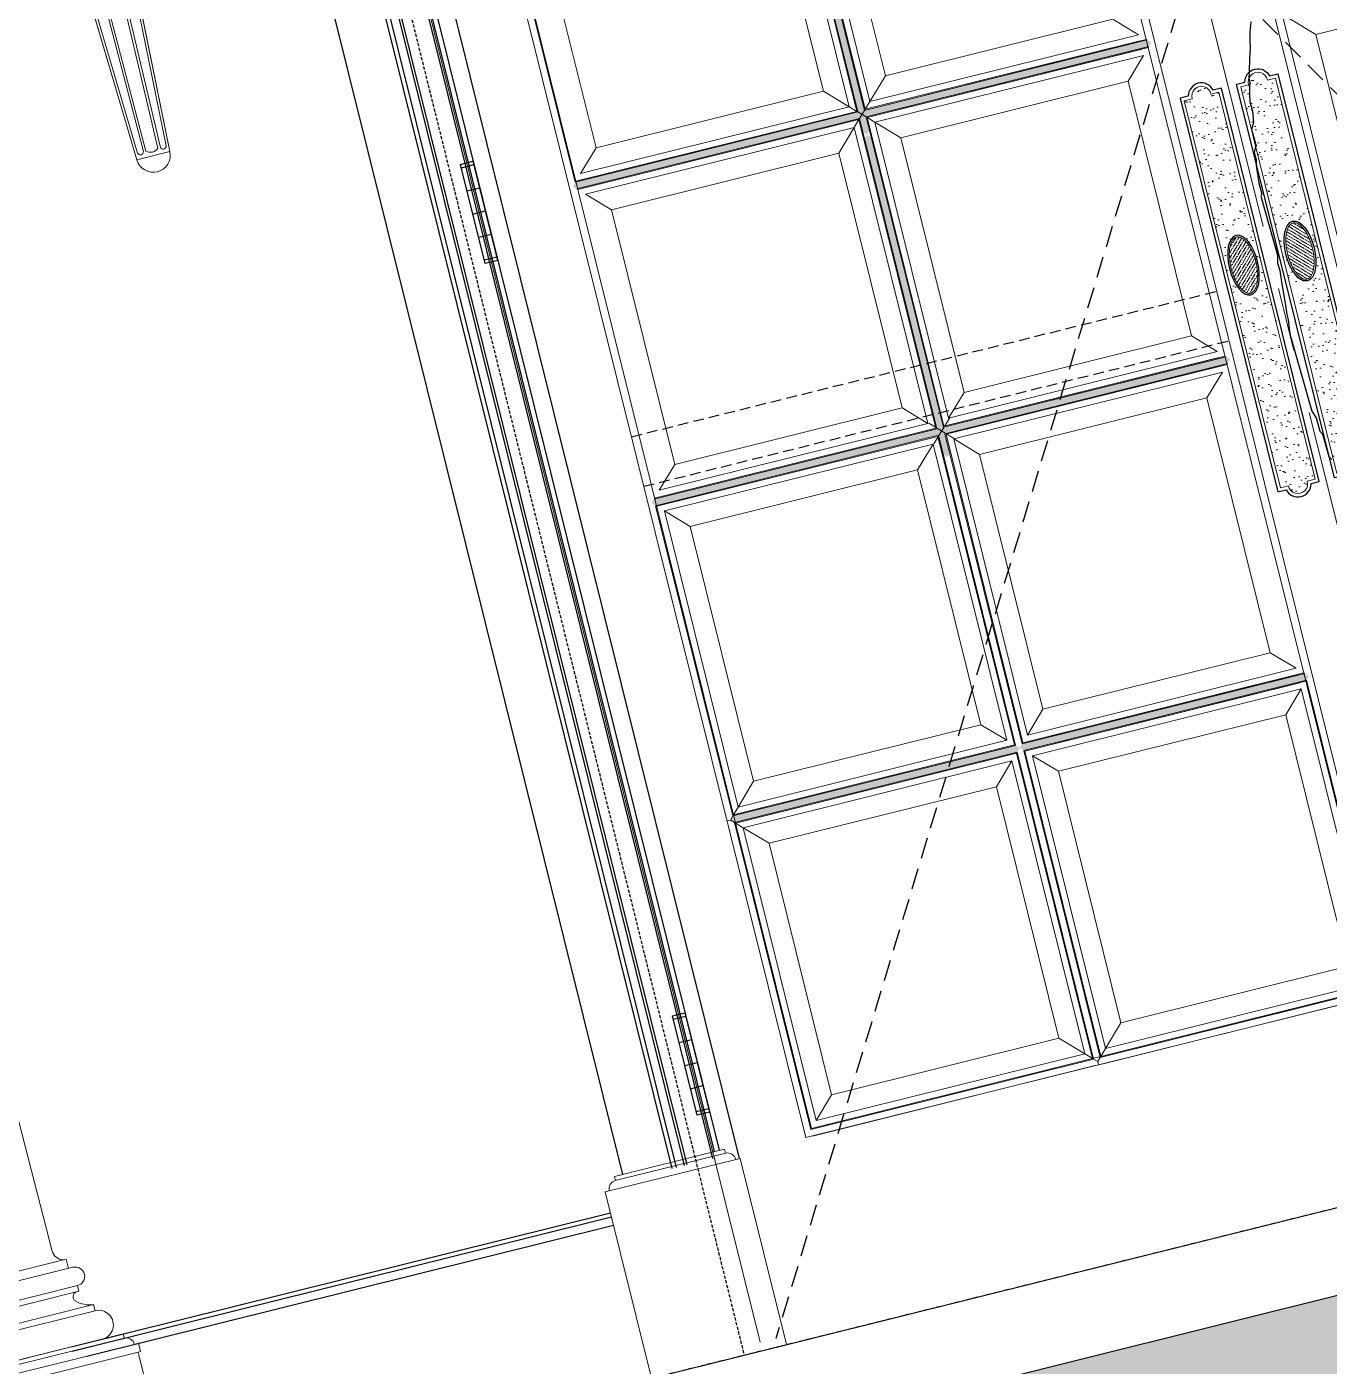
# Model space of a CAD drawing. Header units: inches. Extents: x -207898 to 3408902, y 497526 to 4632928.
# Drawn here: x 284987 to 286516, y 508923 to 510495 of the extents above; entities that cross this region are included whole.
import ezdxf

# ---------------------------------------------------------------- set-up
doc = ezdxf.new("R2010")
doc.units = ezdxf.units.IN
doc.header["$MEASUREMENT"] = 0
for name, pattern in [('CENTERX2', [4, 2.5, -0.5, 0.5, -0.5]), ('DASHED', [0.75, 0.5, -0.25]), ('HIDDEN', [0.375, 0.25, -0.125]), ('HIDDEN2', [0.1875, 0.125, -0.0625])]:
    doc.linetypes.add(name, pattern=pattern)
for name, color, linetype in [('8', 8, 'Continuous'), ('A-Hidden', 8, 'HIDDEN'), ('A-Plaster', 1, 'Continuous'), ('brass', 40, 'Continuous'), ('DETAIL', 1, 'Continuous'), ('DOOR', 44, 'Continuous'), ('Ext.Walls', 31, 'Continuous'), ('Layer1', 1, 'Continuous'), ('Layer3', 7, 'Continuous'), ('Layer7', 8, 'Continuous'), ('text', 7, 'Continuous'), ('WOOD', 23, 'Continuous')]:
    doc.layers.add(name, color=color, linetype=linetype)
doc.layers.add('DIM', color=252, linetype='Continuous', lineweight=35)
doc.layers.add('Marble', color=6, linetype='Continuous', lineweight=0)

# ---------------------------------------------------------------- blocks, each defined once
blk = doc.blocks.new('section a and b')
at = {"layer": 'Layer7', "ltscale": 300}
h = blk.add_hatch(dxfattribs=at)
h.set_pattern_fill('AR-CONC', color=256, scale=10, style=0)
h.set_pattern_definition([(50, (-62997.58, -11216.7), (71.726, -6.2752), [7.5, -82.5]), (355, (-62997.58, -11216.7), (-13.87513, 75.2192), [6, -66]), (100.4514, (-62991.6, -11217.22), (57.85094, 68.94395), [6.374, -70.1142]), (46.1842, (-62997.58, -11196.7), (106.7241, -16.5519), [11.25, -123.75]), (96.6356, (-62988.68, -11198.08), (93.4663, 97.4118), [9.561, -105.1713]), (351.1842, (-62997.58, -11196.7), (93.4662, 97.4119), [9, -99]), (21, (-62987.58, -11201.7), (59.6907, -40.2619), [7.5, -82.5]), (326, (-62987.58, -11201.7), (24.33153, 72.515), [6, -66]), (71.4514, (-62982.6, -11205.056), (84.02226, 32.25305), [6.374, -70.1142]), (37.5, (-62997.577, -11216.7), (1.215986, 33.289385), [0, -65.2, 0, -67, 0, -66.25]), (7.5, (-62997.577, -11216.7), (26.30695, 39.44117), [0, -38.2, 0, -63.7, 0, -25.25]), (327.5, (-63019.877, -11216.7), (53.38224, -2.25549), [0, -25, 0, -78, 0, -103.5]), (317.5, (-63029.877, -11216.7), (58.31862, 10.0105), [0, -32.5, 0, -51.8, 0, -73.5])])
h.paths.add_polyline_path([(-59047.8, -14854.4), (-59047.8, -14654.4), (-63202.4, -14654.4), (-63202.4, -14854.4)])
h.paths.add_polyline_path([(-63202.4, -19104.4), (-63202.4, -19304.4), (-59047.8, -19304.4), (-59047.8, -19104.4)])
at = {"layer": 'Layer1', "ltscale": 5}
blk.add_line((-63002.4, -19004.4), (-59247.8, -19004.4), dxfattribs=at)
at = {"layer": 'Layer3', "ltscale": 5}
blk.add_line((-63202.4, -19104.4), (-59047.8, -19104.4), dxfattribs=at)
blk = doc.blocks.new('Pe56')
blk.add_lwpolyline([(-0.2586, 1.3138), (-0.2625, 1.3032), (-0.2647, 1.2944), (-0.2663, 1.2857), (-0.2702, 1.2745), (-0.274, 1.2595), (-0.2763, 1.2526), (-0.2761, 1.2483), (-0.2778, 1.2439), (-0.28, 1.2352), (-0.2816, 1.2265), (-0.2812, 1.216), (-0.2832, 1.2029), (-0.2873, 1.196), (-0.2867, 1.1768), (-0.2884, 1.1743), (-0.2908, 1.1699), (-0.2905, 1.1612), (-0.2921, 1.155), (-0.2939, 1.1352), (-0.2935, 1.1222), (-0.2952, 1.1203), (-0.2929, 1.0511), (-0.2951, 1.0424), (-0.2948, 1.0337), (-0.2961, 1.0182), (-0.2978, 0.9965), (-0.2992, 0.9835), (-0.299, 0.9773), (-0.301, 0.9618), (-0.2979, 0.871), (-0.2951, 0.8624), (-0.2946, 0.847), (-0.2926, 0.8427), (-0.2917, 0.8168), (-0.2891, 0.8125)])
blk = doc.blocks.new('applique delisle 2')
at = {"lineweight": 0}
h = blk.add_hatch(color=40, dxfattribs=at)
h.dxf.hatch_style = 1
h.set_gradient(color1=(255, 191, 0), tint=1, name='SPHERICAL')
h.paths.add_polyline_path([(47812.6, -11405.5, 1), (47746.4, -11405.5, 1)])
at = {"layer": 'brass', "lineweight": 0}
blk.add_line((47799.5, -11903.7), (47759.5, -11903.7), dxfattribs=at)
at = {"layer": 'brass', "color": 4, "lineweight": 0}
for points in [[(47649.5, -11456.4, 0.200922), (47619.5, -11444.6), (47619.5, -11440.6, -0.414214), (47621.5, -11438.6), (47937.5, -11438.6, -0.414214), (47939.5, -11440.6), (47939.5, -11444.6, 0.200922), (47909.5, -11456.4)], [(47892.2, -11476.4, -0.198316), (47779.5, -11521.5, -0.198316), (47666.9, -11476.4)]]:
    blk.add_lwpolyline(points, format="xyb", dxfattribs=at)
at = {"layer": 'brass', "lineweight": 0}
for points in [[(47674.5, -11456.4), (47643.5, -11456.4), (47643.5, -11476.4), (47674.5, -11476.4), (47674.5, -11456.4), (47674.5, -11476.4), (47674.5, -11476.4)], [(47884.5, -11456.4), (47915.5, -11456.4), (47915.5, -11476.4), (47884.5, -11476.4), (47884.5, -11456.4), (47884.5, -11476.4), (47884.5, -11476.4)], [(47759.5, -11903.7), (47742.9, -11518.2)], [(47762.2, -11896.2), (47746, -11518.3)], [(47764.7, -11520.9), (47769.3, -11896.2)], [(47767.7, -11521.2), (47772.3, -11896.2)], [(47791.3, -11521.2), (47786.8, -11896.2)], [(47794.3, -11520.9), (47789.8, -11896.2)], [(47796.9, -11896.2), (47813.1, -11518.3)], [(47799.5, -11903.7), (47816.1, -11518.2)]]:
    blk.add_lwpolyline(points, dxfattribs=at)
for points in [[(47674.5, -11456.4), (47677.1, -11456.4), (47677.1, -11476.4), (47674.5, -11476.4)], [(47884.5, -11456.4), (47882, -11456.4), (47882, -11476.4), (47884.5, -11476.4)]]:
    blk.add_lwpolyline(points, close=True, dxfattribs=at)
blk.add_lwpolyline([(47742.9, -11517.6), (47759.5, -11903.7, 0.967535), (47799.5, -11903.7), (47816.1, -11517.6)], format="xyb", dxfattribs=at)
blk.add_circle((47779.5, -11405.5), 33.1, dxfattribs=at)
for centre, radius, start, end in [((47765.7, -11895.5), 3.58, 190.2461, 349.7539), ((47779.5, -11888.7), 10.5, 226.0137, 313.9956), ((47793.3, -11895.5), 3.58, 190.2461, 349.7539)]:
    blk.add_arc(centre, radius, start, end, dxfattribs=at)
blk = doc.blocks.new('door handle with plate')
at = {"layer": 'brass', "lineweight": 0}
h = blk.add_hatch(dxfattribs=at)
h.set_pattern_fill('AR-SAND', color=256, scale=0.4)
h.set_pattern_definition([(37.5, (-905.333, -868.295), (-0.640013, 19.57653), [0, -15.4432, 0, -17.272, 0, -16.51]), (7.5, (-905.333, -868.295), (17.98093, 28.673), [0, -8.3312, 0, -13.9192, 0, -5.334]), (327.5, (-917.83, -868.295), (31.639695, 0.057487), [0, -5.08, 0, -18.288, 0, -23.876]), (317.5, (-917.83, -868.295), (30.54226, 8.91717), [0, -2.54, 0, -11.9888, 0, -13.716])])
edge = h.paths.add_edge_path()
edge.add_line((5578.5, 1304), (5568.9, 1304))
edge.add_arc((5557.5, 1304.6), 11.4, 356.9527, 543.0473)
edge.add_line((5546.2, 1304), (5536.5, 1304))
edge.add_line((5536.5, 1304), (5536.5, 836))
edge.add_line((5536.5, 836), (5546.2, 836))
edge.add_arc((5557.5, 835.4), 11.4, 176.9527, 363.0473)
edge.add_line((5568.9, 836), (5578.5, 836))
edge.add_line((5578.5, 836), (5578.5, 1304))
edge = h.paths.add_edge_path(flags=16)
edge.add_line((5552.5, 1015.2), (5552.5, 1016))
edge.add_arc((5557.7, 1009.2), 8.54, 55.5917, 127.2544, ccw=False)
edge.add_line((5562.5, 1016.3), (5562.5, 1015.7))
edge.add_arc((5557.8, 1009.8), 7.54, 51.4977, 134.7965)
edge = h.paths.add_edge_path(flags=16)
edge.add_ellipse((5557.5, 1100), major_axis=(0, -36), ratio=0.472222, start_angle=0, end_angle=360)
edge = h.paths.add_edge_path(flags=0)
edge.add_spline(control_points=[(5557.5, 1066), (5558.3, 1066), (5559, 1066.1), (5560.5, 1066.7), (5561.2, 1067.1), (5562.7, 1068.2), (5563.5, 1068.9), (5565, 1070.7), (5565.7, 1071.8), (5567.5, 1074.8), (5568.5, 1076.9), (5570.2, 1081.8), (5570.9, 1084.5), (5571.9, 1090.2), (5572.3, 1093.2), (5572.6, 1099.3), (5572.6, 1102.4), (5572.1, 1108.5), (5571.7, 1111.4), (5570.5, 1117), (5569.8, 1119.6), (5568, 1124.3), (5567, 1126.3), (5564.9, 1129.4), (5564, 1130.6), (5562.1, 1132.4), (5561.1, 1133), (5559.5, 1133.7), (5558.7, 1133.9), (5557.3, 1134), (5556.6, 1134), (5555.1, 1133.6), (5554.4, 1133.2), (5552.9, 1132.2), (5552.1, 1131.6), (5550.6, 1130), (5549.9, 1129), (5548.4, 1126.8), (5547.8, 1125.6), (5546.1, 1121.9), (5545.2, 1119.3), (5543.8, 1113.6), (5543.2, 1110.5), (5542.6, 1104.2), (5542.5, 1100.9), (5542.7, 1094.4), (5543, 1091.1), (5544, 1085), (5544.8, 1082.2), (5546.5, 1076.9), (5547.6, 1074.6), (5549.6, 1071.2), (5550.6, 1070), (5552.5, 1068), (5553.5, 1067.3), (5555.2, 1066.4), (5556, 1066.2), (5557, 1066), (5557.2, 1066), (5557.5, 1066)], knot_values=[0, 0, 0, 0, 0.16901, 0.16901, 0.33802, 0.33802, 0.50703, 0.50703, 0.67604, 0.67604, 0.938571, 0.938571, 1.201101, 1.201101, 1.463632, 1.463632, 1.726163, 1.726163, 1.988693, 1.988693, 2.251224, 2.251224, 2.513755, 2.513755, 2.724578, 2.724578, 2.935401, 2.935401, 3.103312, 3.103312, 3.271224, 3.271224, 3.439135, 3.439135, 3.607046, 3.607046, 3.774958, 3.774958, 3.942869, 3.942869, 4.222, 4.222, 4.501132, 4.501132, 4.780263, 4.780263, 5.059395, 5.059395, 5.338526, 5.338526, 5.617657, 5.617657, 5.833162, 5.833162, 6.048667, 6.048667, 6.216772, 6.216772, 6.283185, 6.283185, 6.283185, 6.283185], degree=3, periodic=0)
h = blk.add_hatch(dxfattribs=at)
h.set_pattern_fill('ANSI36', color=256)
h.set_pattern_definition([(45, (-905.333, -868.295), (1.683798, 6.1739261), [7.9375, -1.5875, 0, -1.5875])])
edge = h.paths.add_edge_path()
edge.add_spline(control_points=[(5557.5, 1066), (5558.3, 1066), (5559, 1066.1), (5560.5, 1066.7), (5561.2, 1067.1), (5562.7, 1068.2), (5563.5, 1068.9), (5565, 1070.7), (5565.7, 1071.8), (5567.5, 1074.8), (5568.5, 1076.9), (5570.2, 1081.8), (5570.9, 1084.5), (5571.9, 1090.2), (5572.3, 1093.2), (5572.6, 1099.3), (5572.6, 1102.4), (5572.1, 1108.5), (5571.7, 1111.4), (5570.5, 1117), (5569.8, 1119.6), (5568, 1124.3), (5567, 1126.3), (5564.9, 1129.4), (5564, 1130.6), (5562.1, 1132.4), (5561.1, 1133), (5559.5, 1133.7), (5558.7, 1133.9), (5557.3, 1134), (5556.6, 1134), (5555.1, 1133.6), (5554.4, 1133.2), (5552.9, 1132.2), (5552.1, 1131.6), (5550.6, 1130), (5549.9, 1129), (5548.4, 1126.8), (5547.8, 1125.6), (5546.1, 1121.9), (5545.2, 1119.3), (5543.8, 1113.6), (5543.2, 1110.5), (5542.6, 1104.2), (5542.5, 1100.9), (5542.7, 1094.4), (5543, 1091.1), (5544, 1085), (5544.8, 1082.2), (5546.5, 1076.9), (5547.6, 1074.6), (5549.6, 1071.2), (5550.6, 1070), (5552.5, 1068), (5553.5, 1067.3), (5555.2, 1066.4), (5556, 1066.2), (5557, 1066), (5557.2, 1066), (5557.5, 1066)], knot_values=[0, 0, 0, 0, 0.16901, 0.16901, 0.33802, 0.33802, 0.50703, 0.50703, 0.67604, 0.67604, 0.938571, 0.938571, 1.201101, 1.201101, 1.463632, 1.463632, 1.726163, 1.726163, 1.988693, 1.988693, 2.251224, 2.251224, 2.513755, 2.513755, 2.724578, 2.724578, 2.935401, 2.935401, 3.103312, 3.103312, 3.271224, 3.271224, 3.439135, 3.439135, 3.607046, 3.607046, 3.774958, 3.774958, 3.942869, 3.942869, 4.222, 4.222, 4.501132, 4.501132, 4.780263, 4.780263, 5.059395, 5.059395, 5.338526, 5.338526, 5.617657, 5.617657, 5.833162, 5.833162, 6.048667, 6.048667, 6.216772, 6.216772, 6.283185, 6.283185, 6.283185, 6.283185], degree=3, periodic=0)
at = {"layer": 'brass', "elevation": 0}
blk.add_lwpolyline([(5542.5, 1308), (5532.5, 1308), (5532.5, 832), (5542.5, 832, 0.798957), (5572.5, 832), (5582.5, 832), (5582.5, 1308), (5572.5, 1308, 0.798957)], format="xyb", close=True, dxfattribs=at)
at = {"layer": 'brass', "lineweight": 0, "elevation": 0}
blk.add_lwpolyline([(5546.2, 1304), (5536.5, 1304), (5536.5, 836), (5546.2, 836, 1.054652), (5568.9, 836), (5578.5, 836), (5578.5, 1304), (5568.9, 1304, 1.054652)], format="xyb", close=True, dxfattribs=at)
at = {"layer": 'brass', "extrusion": (0, 0, -1)}
blk.add_ellipse((5557.5, 1100, 0), major_axis=(0, -36), ratio=0.472222, dxfattribs=at)
at = {"layer": 'brass', "lineweight": 0}
blk.add_open_spline([(5557.5, 1066, 0), (5556.8, 1066, 0), (5556.1, 1066.1, 0), (5554.6, 1066.7, 0), (5553.9, 1067.1, 0), (5552.3, 1068.2, 0), (5551.6, 1068.9, 0), (5550, 1070.7, 0), (5549.3, 1071.8, 0), (5547.5, 1074.8, 0), (5546.5, 1076.9, 0), (5544.9, 1081.8, 0), (5544.2, 1084.5, 0), (5543.1, 1090.2, 0), (5542.8, 1093.2, 0), (5542.5, 1099.3, 0), (5542.5, 1102.4, 0), (5543, 1108.5, 0), (5543.4, 1111.4, 0), (5544.5, 1117, 0), (5545.3, 1119.6, 0), (5547.1, 1124.3, 0), (5548.1, 1126.3, 0), (5550.1, 1129.4, 0), (5551.1, 1130.6, 0), (5553, 1132.4, 0), (5553.9, 1133, 0), (5555.6, 1133.7, 0), (5556.3, 1133.9, 0), (5557.8, 1134, 0), (5558.5, 1134, 0), (5559.9, 1133.6, 0), (5560.7, 1133.2, 0), (5562.2, 1132.2, 0), (5563, 1131.6, 0), (5564.5, 1130, 0), (5565.2, 1129, 0), (5566.6, 1126.8, 0), (5567.3, 1125.6, 0), (5569, 1121.9, 0), (5569.9, 1119.3, 0), (5571.3, 1113.6, 0), (5571.8, 1110.5, 0), (5572.5, 1104.2, 0), (5572.6, 1100.9, 0), (5572.4, 1094.4, 0), (5572.1, 1091.1, 0), (5571, 1085, 0), (5570.3, 1082.2, 0), (5568.5, 1076.9, 0), (5567.5, 1074.6, 0), (5565.4, 1071.2, 0), (5564.5, 1070, 0), (5562.5, 1068, 0), (5561.5, 1067.3, 0), (5559.8, 1066.4, 0), (5559.1, 1066.2, 0), (5558.1, 1066, 0), (5557.8, 1066, 0), (5557.5, 1066, 0)], degree=3, knots=[0, 0, 0, 0, 0.16901, 0.16901, 0.33802, 0.33802, 0.50703, 0.50703, 0.67604, 0.67604, 0.938571, 0.938571, 1.201101, 1.201101, 1.463632, 1.463632, 1.726163, 1.726163, 1.988693, 1.988693, 2.251224, 2.251224, 2.513755, 2.513755, 2.724578, 2.724578, 2.935401, 2.935401, 3.103312, 3.103312, 3.271224, 3.271224, 3.439135, 3.439135, 3.607046, 3.607046, 3.774958, 3.774958, 3.942869, 3.942869, 4.222, 4.222, 4.501132, 4.501132, 4.780263, 4.780263, 5.059395, 5.059395, 5.338526, 5.338526, 5.617657, 5.617657, 5.833162, 5.833162, 6.048667, 6.048667, 6.216772, 6.216772, 6.283185, 6.283185, 6.283185, 6.283185], dxfattribs=at)
blk = doc.blocks.new('Hinge')
at = {"layer": 'DETAIL'}
for p, q in [((-7.5, 0), (-7.5, 120)), ((-7.5, 120), (7.5, 120)), ((-7.5, 116), (7.5, 116)), ((7.5, 120), (7.5, 0)), ((-7.5, 88), (7.5, 88)), ((-7.5, 60), (7.5, 60)), ((-7.5, 32), (7.5, 32)), ((7.5, 4), (-7.5, 4)), ((7.5, 0), (-7.5, 0))]:
    blk.add_line(p, q, dxfattribs=at)
blk = doc.blocks.new('wd-02 elevation')
at = {"layer": 'Layer7', "lineweight": 0, "ltscale": 5}
h = blk.add_hatch(dxfattribs=at)
h.set_pattern_fill('AR-HBONE', color=40, scale=0.5, angle=-90)
h.set_pattern_definition([(225, (-227084.7742, -45316.4208), (-2.828427125, -7e-16), [6, -2]), (135, (-227086.1884, -45317.835), (-2.828427125, -7e-16), [6, -2])])
h.paths.add_polyline_path([(-61554.1, -22168.6), (-61554.1, -21786.6), (-61550.1, -21782.6), (-61546.1, -21786.6), (-61546.1, -22168.6), (-61550.1, -22172.6)])
h = blk.add_hatch(dxfattribs=at)
h.set_pattern_fill('AR-HBONE', color=40, scale=0.5)
h.set_pattern_definition([(135, (-85083.9934, 143386.5977), (-2e-16, 2.828427125), [6, -2]), (45, (-85085.4076, 143388.012), (-2e-16, 2.828427125), [6, -2])])
h.paths.add_polyline_path([(-61896.1, -22144.1), (-61554.1, -22144.1), (-61550.1, -22148.1), (-61554.1, -22152.1), (-61896.1, -22152.1), (-61900.1, -22148.1)])
h = blk.add_hatch(dxfattribs=at)
h.set_pattern_fill('AR-HBONE', color=40, scale=0.5)
h.set_pattern_definition([(135, (-84733.9946, 143386.5977), (-2e-16, 2.828427125), [6, -2]), (45, (-84735.4088, 143388.0119), (-2e-16, 2.828427125), [6, -2])])
h.paths.add_polyline_path([(-61546.1, -22144.1), (-61204.1, -22144.1), (-61200.1, -22148.1), (-61204.1, -22152.1), (-61546.1, -22152.1), (-61550.1, -22148.1)])
h = blk.add_hatch(dxfattribs=at)
h.set_pattern_fill('AR-HBONE', color=40, scale=0.5, angle=-90)
h.set_pattern_definition([(225, (-227084.7743, -45706.4206), (-2.828427125, -7e-16), [6, -2]), (135, (-227086.1885, -45707.8349), (-2.828427125, -7e-16), [6, -2])])
h.paths.add_polyline_path([(-61554.1, -22558.6), (-61554.1, -22176.6), (-61550.1, -22172.6), (-61546.1, -22176.6), (-61546.1, -22558.6), (-61550.1, -22562.6)])
h = blk.add_hatch(dxfattribs=at)
h.set_pattern_fill('AR-HBONE', color=40, scale=0.5)
h.set_pattern_definition([(135, (-85083.9928, 143003.431), (-2e-16, 2.828427125), [6, -2]), (45, (-85085.407, 143004.8451), (-2e-16, 2.828427125), [6, -2])])
h.paths.add_polyline_path([(-61896.1, -22527.2), (-61554.1, -22527.2), (-61550.1, -22531.2), (-61554.1, -22535.2), (-61896.1, -22535.2), (-61900.1, -22531.2)])
h = blk.add_hatch(dxfattribs=at)
h.set_pattern_fill('AR-HBONE', color=40, scale=0.5)
h.set_pattern_definition([(135, (-84733.994, 143003.431), (-2e-16, 2.828427125), [6, -2]), (45, (-84735.4082, 143004.8451), (-2e-16, 2.828427125), [6, -2])])
h.paths.add_polyline_path([(-61546.1, -22527.2), (-61204.1, -22527.2), (-61200.1, -22531.2), (-61204.1, -22535.2), (-61546.1, -22535.2), (-61550.1, -22531.2)])
h = blk.add_hatch(dxfattribs=at)
h.set_pattern_fill('AR-HBONE', color=40, scale=0.5)
h.set_pattern_definition([(135, (-85083.9948, 142620.2642), (-2e-16, 2.828427125), [6, -2]), (45, (-85085.409, 142621.6785), (-2e-16, 2.828427125), [6, -2])])
h.paths.add_polyline_path([(-61896.1, -22910.4), (-61554.1, -22910.4), (-61550.1, -22914.4), (-61554.1, -22918.4), (-61896.1, -22918.4), (-61900.1, -22914.4)])
h = blk.add_hatch(dxfattribs=at)
h.set_pattern_fill('AR-HBONE', color=40, scale=0.5)
h.set_pattern_definition([(135, (-84733.996, 142620.2642), (-2e-16, 2.828427125), [6, -2]), (45, (-84735.4101, 142621.6785), (-2e-16, 2.828427125), [6, -2])])
h.paths.add_polyline_path([(-61546.1, -22910.4), (-61204.1, -22910.4), (-61200.1, -22914.4), (-61204.1, -22918.4), (-61546.1, -22918.4), (-61550.1, -22914.4)])
at = {"layer": '8', "lineweight": 0, "ltscale": 5}
for p, q in [((-61555.1, -21769.9, 0), (-61555.1, -22143.1, 0)), ((-61545.1, -21769.9, 0), (-61545.1, -22143.1, 0)), ((-61562.6, -21777.4, 0), (-61562.6, -22135.6, 0)), ((-61537.6, -21777.4, 0), (-61537.6, -22135.6, 0)), ((-61562.6, -22135.6, 0), (-61887.6, -22135.6, 0)), ((-61562.6, -22135.6, 0), (-61555.1, -22143.1, 0)), ((-61537.6, -22135.6, 0), (-61545.1, -22143.1, 0)), ((-61212.6, -22135.6, 0), (-61537.6, -22135.6, 0)), ((-61537.6, -22135.6, 0), (-61212.6, -22135.6, 0)), ((-61555.1, -22143.1, 0), (-61895.1, -22143.1, 0)), ((-61212.6, -22143.1, 0), (-61545.1, -22143.1, 0)), ((-61545.1, -22143.1, 0), (-61205.1, -22143.1, 0)), ((-61555.1, -22153.1, 0), (-61895.1, -22153.1, 0)), ((-61562.6, -22160.6, 0), (-61887.6, -22160.6, 0)), ((-61562.6, -22160.6, 0), (-61555.1, -22153.1, 0)), ((-61562.6, -22160.6, 0), (-61562.6, -22518.7, 0)), ((-61555.1, -22153.1, 0), (-61555.1, -22526.2, 0)), ((-61212.6, -22153.1, 0), (-61545.1, -22153.1, 0)), ((-61545.1, -22153.1, 0), (-61205.1, -22153.1, 0)), ((-61537.6, -22160.6, 0), (-61545.1, -22153.1, 0)), ((-61545.1, -22153.1, 0), (-61545.1, -22526.2, 0)), ((-61212.6, -22160.6, 0), (-61537.6, -22160.6, 0)), ((-61537.6, -22160.6, 0), (-61212.6, -22160.6, 0)), ((-61537.6, -22160.6, 0), (-61537.6, -22518.7, 0)), ((-61555.1, -22526.2, 0), (-61895.1, -22526.2, 0)), ((-61562.6, -22518.7, 0), (-61887.6, -22518.7, 0)), ((-61561.6, -22518.7, 0), (-61554.1, -22526.2, 0)), ((-61212.6, -22526.2, 0), (-61545.1, -22526.2, 0)), ((-61545.1, -22526.2, 0), (-61205.1, -22526.2, 0)), ((-61536.6, -22518.7, 0), (-61544.1, -22526.2, 0)), ((-61212.6, -22518.7, 0), (-61537.6, -22518.7, 0)), ((-61537.6, -22518.7, 0), (-61212.6, -22518.7, 0)), ((-61555.1, -22536.2, 0), (-61895.1, -22536.2, 0)), ((-61562.6, -22543.7, 0), (-61887.6, -22543.7, 0)), ((-61562.6, -22543.7, 0), (-61562.6, -22901.9, 0)), ((-61561.6, -22543.7, 0), (-61554.1, -22536.2, 0)), ((-61555.1, -22536.2, 0), (-61555.1, -22909.4, 0)), ((-61212.6, -22536.2, 0), (-61545.1, -22536.2, 0)), ((-61545.1, -22536.2, 0), (-61205.1, -22536.2, 0)), ((-61545.1, -22536.2, 0), (-61545.1, -22909.4, 0)), ((-61536.6, -22543.7, 0), (-61544.1, -22536.2, 0)), ((-61212.6, -22543.7, 0), (-61537.6, -22543.7, 0)), ((-61537.6, -22543.7, 0), (-61212.6, -22543.7, 0)), ((-61537.6, -22543.7, 0), (-61537.6, -22901.9, 0)), ((-61887.6, -22901.9, 0), (-61895.1, -22909.4, 0)), ((-61562.6, -22901.9, 0), (-61887.6, -22901.9, 0)), ((-61212.6, -22901.9, 0), (-61537.6, -22901.9, 0)), ((-61537.6, -22901.9, 0), (-61212.6, -22901.9, 0)), ((-61555.1, -22909.4, 0), (-61895.1, -22909.4, 0)), ((-61555.1, -22919.4, 0), (-61895.1, -22919.4, 0)), ((-61887.6, -22926.9, 0), (-61895.1, -22919.4, 0)), ((-61555.1, -22919.4, 0), (-61555.1, -23288.6, 0)), ((-61212.6, -22909.4, 0), (-61545.1, -22909.4, 0)), ((-61545.1, -22909.4, 0), (-61205.1, -22909.4, 0)), ((-61212.6, -22919.4, 0), (-61545.1, -22919.4, 0)), ((-61545.1, -22919.4, 0), (-61205.1, -22919.4, 0)), ((-61545.1, -22919.4, 0), (-61545.1, -23288.6, 0)), ((-61562.6, -22926.9, 0), (-61887.6, -22926.9, 0)), ((-61562.6, -22926.9, 0), (-61562.6, -23281.1, 0)), ((-61212.6, -22926.9, 0), (-61537.6, -22926.9, 0)), ((-61537.6, -22926.9, 0), (-61212.6, -22926.9, 0)), ((-61537.6, -22926.9, 0), (-61537.6, -23281.1, 0)), ((-61555.1, -23288.6, 0), (-61562.6, -23281.1, 0)), ((-61545.1, -23288.6, 0), (-61537.6, -23281.1, 0))]:
    blk.add_line(p, q, dxfattribs=at)
at = {"layer": '8', "color": 40, "lineweight": 0, "ltscale": 5}
for p, q in [((-61554.1, -22144.1, 0), (-61554.1, -21768.9, 0)), ((-61546.1, -22144.1, 0), (-61546.1, -21768.9, 0)), ((-61554.1, -22144.1, 0), (-61896.1, -22144.1, 0)), ((-61546.1, -22152.1, 0), (-61554.1, -22144.1, 0)), ((-61554.1, -22152.1, 0), (-61546.1, -22144.1, 0)), ((-61546.1, -22144.1, 0), (-61204.1, -22144.1, 0)), ((-61554.1, -22152.1, 0), (-61896.1, -22152.1, 0)), ((-61554.1, -22152.1, 0), (-61554.1, -22527.2, 0)), ((-61546.1, -22152.1, 0), (-61546.1, -22527.2, 0)), ((-61546.1, -22152.1, 0), (-61204.1, -22152.1, 0)), ((-61554.1, -22527.2, 0), (-61896.1, -22527.2, 0)), ((-61545.1, -22535.2, 0), (-61553.1, -22527.2, 0)), ((-61553.1, -22535.2, 0), (-61545.1, -22527.2, 0)), ((-61546.1, -22527.2, 0), (-61204.1, -22527.2, 0)), ((-61554.1, -22535.2, 0), (-61896.1, -22535.2, 0)), ((-61554.1, -22910.4, 0), (-61554.1, -22535.2, 0)), ((-61546.1, -22535.2, 0), (-61204.1, -22535.2, 0)), ((-61546.1, -22910.4, 0), (-61546.1, -22535.2, 0)), ((-61900.1, -22914.4, 0), (-61904.1, -22914.4, 0)), ((-61900.1, -22914.4, 0), (-61896.1, -22910.4, 0)), ((-61896.1, -22918.4, 0), (-61900.1, -22914.4, 0)), ((-61554.1, -22910.4, 0), (-61896.1, -22910.4, 0)), ((-61554.1, -22918.4, 0), (-61896.1, -22918.4, 0)), ((-61554.1, -22918.4, 0), (-61554.1, -23289.6, 0)), ((-61546.1, -22910.4, 0), (-61204.1, -22910.4, 0)), ((-61546.1, -22918.4, 0), (-61546.1, -23289.6, 0)), ((-61546.1, -22918.4, 0), (-61204.1, -22918.4, 0)), ((-61554.1, -23289.6, 0), (-61896.1, -23289.6, 0)), ((-61554.1, -23297.6, 0), (-61896.1, -23297.6, 0)), ((-61554.1, -23289.6, 0), (-61550.1, -23293.6, 0)), ((-61550.1, -23293.6, 0), (-61554.1, -23289.6, 0)), ((-61546.1, -23289.6, 0), (-61550.1, -23293.6, 0)), ((-61550.1, -23293.6, 0), (-61546.1, -23289.6, 0)), ((-61550.1, -23293.6, 0), (-61550.1, -23297.6, 0)), ((-61546.1, -23289.6, 0), (-61204.1, -23289.6, 0)), ((-61546.1, -23297.6, 0), (-61204.1, -23297.6, 0))]:
    blk.add_line(p, q, dxfattribs=at)
at = {"layer": '8', "linetype": 'HIDDEN', "ltscale": 50}
for p, q in [((-61904.1, -22449.8, 0), (-61196.1, -22450, 0)), ((-61904.1, -22509.8, 0), (-61196.1, -22509.8, 0))]:
    blk.add_line(p, q, dxfattribs=at)
at = {"layer": '8', "linetype": 'HIDDEN', "ltscale": 100}
for points in [[(-61995.1, -20930.8), (-61124.1, -22056.9), (-61995.1, -23517.8)], [(-60253.2, -20930.8), (-61124.1, -22056.9), (-60253.2, -23517.8)]]:
    blk.add_lwpolyline(points, dxfattribs=at)
at = {"layer": '8', "color": 40, "lineweight": 0, "ltscale": 5, "elevation": 0}
for points in [[(-61196.1, -21009.6), (-61904.1, -21009.6), (-61904.1, -23297.6), (-61196.1, -23297.6)], [(-61052.1, -21009.6), (-60344.1, -21009.6), (-60344.1, -23297.6), (-61052.1, -23297.6)]]:
    blk.add_lwpolyline(points, close=True, dxfattribs=at)
at = {"layer": '8', "lineweight": 0, "ltscale": 5, "elevation": 0}
for points in [[(-61205.1, -21018.6), (-61895.1, -21018.6), (-61895.1, -23288.6), (-61205.1, -23288.6)], [(-61043.1, -21018.6), (-60353.1, -21018.6), (-60353.1, -23288.6), (-61043.1, -23288.6)]]:
    blk.add_lwpolyline(points, close=True, dxfattribs=at)
at = {"layer": '8', "color": 40, "lineweight": 0, "ltscale": 5, "elevation": 0}
for points in [[(-61896.1, -21768.9), (-61896.1, -22144)], [(-61896.1, -22535.2), (-61896.1, -22910.4)], [(-61896.1, -22535.2), (-61896.1, -22910.4)], [(-61896.1, -22918.4), (-61896.1, -23289.6), (-61554.1, -23289.6)], [(-61546.1, -23289.6), (-61204.1, -23289.6), (-61204.1, -22918.4)]]:
    blk.add_lwpolyline(points, dxfattribs=at)
at = {"layer": '8', "color": 4, "lineweight": 0, "ltscale": 5, "elevation": 0}
for points in [[(-61562.6, -22135.6), (-61587.6, -22110.6), (-61587.6, -21802.4), (-61562.6, -21777.4), (-61587.6, -21802.4), (-61862.6, -21802.4), (-61887.6, -21777.4), (-61862.6, -21802.4), (-61862.6, -22110.6), (-61887.6, -22135.6), (-61862.6, -22110.6), (-61587.6, -22110.6)], [(-61212.6, -22135.6), (-61237.6, -22110.6), (-61237.6, -21802.4), (-61212.6, -21777.4), (-61237.6, -21802.4), (-61512.6, -21802.4), (-61537.6, -21777.4), (-61512.6, -21802.4), (-61512.6, -22110.6), (-61537.6, -22135.6), (-61512.6, -22110.6), (-61237.6, -22110.6)], [(-61562.6, -22518.7), (-61587.6, -22493.7), (-61587.6, -22185.6), (-61562.6, -22160.6), (-61587.6, -22185.6), (-61862.6, -22185.6), (-61887.6, -22160.6), (-61862.6, -22185.6), (-61862.6, -22493.7), (-61887.6, -22518.7), (-61862.6, -22493.7), (-61587.6, -22493.7)], [(-61212.6, -22518.7), (-61237.6, -22493.7), (-61237.6, -22185.6), (-61212.6, -22160.6), (-61237.6, -22185.6), (-61512.6, -22185.6), (-61537.6, -22160.6), (-61512.6, -22185.6), (-61512.6, -22493.7), (-61537.6, -22518.7), (-61512.6, -22493.7), (-61237.6, -22493.7)], [(-61035.6, -22518.7), (-61010.6, -22493.7), (-61010.6, -22185.6), (-61035.6, -22160.6), (-61010.6, -22185.6), (-60735.6, -22185.6), (-60710.6, -22160.6), (-60735.6, -22185.6), (-60735.6, -22493.7), (-60710.6, -22518.7), (-60735.6, -22493.7), (-61010.6, -22493.7)], [(-61562.6, -22901.9), (-61587.6, -22876.9), (-61587.6, -22568.7), (-61562.6, -22543.7), (-61587.6, -22568.7), (-61862.6, -22568.7), (-61887.6, -22543.7), (-61862.6, -22568.7), (-61862.6, -22876.9), (-61887.6, -22901.9), (-61862.6, -22876.9), (-61587.6, -22876.9)], [(-61212.6, -22901.9), (-61237.6, -22876.9), (-61237.6, -22568.7), (-61212.6, -22543.7), (-61237.6, -22568.7), (-61512.6, -22568.7), (-61537.6, -22543.7), (-61512.6, -22568.7), (-61512.6, -22876.9), (-61537.6, -22901.9), (-61512.6, -22876.9), (-61237.6, -22876.9)], [(-61562.6, -23281.1), (-61587.6, -23256.1), (-61587.6, -22951.9), (-61562.6, -22926.9), (-61587.6, -22951.9), (-61862.6, -22951.9), (-61887.6, -22926.9), (-61862.6, -22951.9), (-61862.6, -23256.1), (-61887.6, -23281.1), (-61862.6, -23256.1), (-61587.6, -23256.1)], [(-61212.6, -23281.1), (-61237.6, -23256.1), (-61237.6, -22951.9), (-61212.6, -22926.9), (-61237.6, -22951.9), (-61512.6, -22951.9), (-61537.6, -22926.9), (-61512.6, -22951.9), (-61512.6, -23256.1), (-61537.6, -23281.1), (-61512.6, -23256.1), (-61237.6, -23256.1)]]:
    blk.add_lwpolyline(points, dxfattribs=at)
at = {"layer": '8', "lineweight": 0, "ltscale": 5, "elevation": 0}
for points in [[(-61887.6, -22543.7), (-61887.6, -22901.9)], [(-61887.6, -22926.9), (-61887.6, -23281.1), (-61562.6, -23281.1)], [(-61537.6, -23281.1), (-61212.6, -23281.1), (-61212.6, -22926.9)]]:
    blk.add_lwpolyline(points, dxfattribs=at)
at = {"layer": 'WOOD', "lineweight": 0}
blk.add_lwpolyline([(-62014.1, -23517.8), (-62014.1, -20930.8), (-60234.2, -20930.8), (-60234.2, -23517.8)], dxfattribs=at)
blk.add_blockref('door handle with plate', (-66715.8, -23527.8, 0))
at = {"xscale": -1}
blk.add_blockref('door handle with plate', (-55532.4, -23527.8, 0), dxfattribs=at)
at = {"layer": 'text'}
for p in [(-62014.1, -22211.2, 0), (-62014.1, -23241.2)]:
    blk.add_blockref('Hinge', p, dxfattribs=at)
blk = doc.blocks.new('halfcol')
at = {"layer": 'Ext.Walls', "lineweight": 0}
for p, q in [((106.2, 2372.5, 0), (125, 314.3, 0)), ((138.7, 301.5, 0), (-62.7, 301.5, 0)), ((138.7, 290.2, 0), (138.7, 301.5, 0)), ((144, 290.2, 0), (-62.7, 290.2, 0)), ((144, 268, 0), (-62.7, 268, 0)), ((144, 261.1, 0), (144, 268, 0)), ((144, 261.1, 0), (-62.7, 261.1, 0)), ((157, 241.8, 0), (-62.7, 241.8, 0)), ((157, 234.4, 0), (157, 241.8, 0)), ((-62.7, 234.4, 0), (157, 234.4, 0)), ((174.2, 200, 0), (-62.7, 200, 0))]:
    blk.add_line(p, q, dxfattribs=at)
at = {"layer": 'Ext.Walls', "lineweight": 0, "extrusion": (0, 0, -1)}
for centre, major_axis, start_param, end_param in [((138.5, 314.6, 0), (9.56, 9.56), 2.621969, 3.910571), ((144, 279.1, 0), (7.83, 7.83), -0.785398, 2.356194), ((141.7, 255.1, 0), (4.25, 4.25), 3.211342, 5.374534), ((160.9, 275.6, 0), (-24.1, 24.1), 4.043473, 4.698234), ((157, 217.2, 0), (-12.2, 12.2), 0.785398, 3.926991)]:
    blk.add_ellipse(centre, major_axis=major_axis, ratio=1, start_param=start_param, end_param=end_param, dxfattribs=at)
at = {"layer": 'Marble', "color": 6}
for p, q in [((182.2, 195, 0), (-62.7, 195, 0)), ((-62.7, 185, 0), (192.2, 185, 0)), ((194.2, 175, 0), (-62.7, 175, 0))]:
    blk.add_line(p, q, dxfattribs=at)
at = {"layer": 'Marble', "color": 6, "elevation": 0}
blk.add_lwpolyline([(194.2, 175), (197.2, 175), (197.2, 185), (192.2, 185, 0.414214), (182.2, 195), (182.2, 200), (-62.7, 200)], format="xyb", dxfattribs=at)
at = {"layer": 'Marble', "color": 6}
blk.add_lwpolyline([(-62.7, 0), (194.2, 0), (194.2, 175)], dxfattribs=at)

msp = doc.modelspace()

# ---------------------------------------------------------------- linework, layer by layer
at = {"layer": 'A-Hidden', "linetype": 'DASHED', "lineweight": 0, "ltscale": 10}
msp.add_line((291380.1, 510316.7, 0), (283960.1, 508470.7, 0), dxfattribs=at)
at = {"layer": 'Layer1'}
for p, q in [((285039.4, 508945.3, 0), (285672.3, 509102.7, 0)), ((285040.7, 508940.5, 0), (285673.5, 509097.9, 0)), ((285057.6, 508934.4, 0), (285675.9, 509088.2, 0))]:
    msp.add_line(p, q, dxfattribs=at)
at = {"layer": 'Layer1', "linetype": 'HIDDEN2', "ltscale": 30, "elevation": 0}
msp.add_lwpolyline([(287596.8, 509375.5), (286957, 511947.1), (285189.5, 511507.3), (285829.3, 508935.7)], dxfattribs=at)
at = {"layer": 'Layer3', "elevation": 0}
for points in [[(285686.8, 509147.8), (285088.8, 511551.3), (287025.8, 512033.2), (287623.8, 509629.7)], [(285744.9, 509154.6), (285156, 511521.3), (286980.5, 511975.2), (287567.5, 509615.7)]]:
    msp.add_lwpolyline(points, dxfattribs=at)
at = {"layer": 'Layer7', "linetype": 'CENTERX2', "lineweight": 0, "ltscale": 150, "elevation": 0}
msp.add_lwpolyline([(286873, 508513.6), (285502.1, 514024)], dxfattribs=at)
at = {"layer": 'Marble'}
for p, q in [((285677.1, 509145.4, 0), (285796.6, 509175.1, 0)), ((285666.2, 509127.2, 0), (285824.5, 509166.6, 0)), ((285678.1, 509140.5, 0), (285807.7, 509172.7, 0))]:
    msp.add_line(p, q, dxfattribs=at)
at = {"layer": 'Marble', "elevation": 0}
for points in [[(285796.6, 509175.1), (285796.6, 509175.1), (285806.3, 509177.5), (285807.5, 509172.7, -0.414214), (285819.6, 509165.4), (285824.5, 509166.6), (285878.9, 508948)], [(285686.8, 509147.8), (285686.8, 509147.8), (285677.1, 509145.4), (285678.3, 509140.6, 0.414214), (285671, 509128.4), (285666.2, 509127.2), (285720.6, 508908.7)]]:
    msp.add_lwpolyline(points, format="xyb", dxfattribs=at)
at = {"layer": 'WOOD', "ltscale": 5, "elevation": 0}
for points in [[(285749.8, 509155.8), (285162.2, 511517.6), (286976.8, 511969), (287562.6, 509614.5)], [(285759.5, 509158.2), (285174.3, 511510.3), (286969.5, 511956.9), (287552.9, 509612.1)], [(285762.4, 509158.9), (285178, 511508.1), (286967.3, 511953.3), (287550, 509611.4)], [(285792.5, 509166.4), (285215.5, 511485.5), (286944.7, 511915.7), (287521.7, 509596.6)], [(285794.6, 509174.6), (285218.6, 511489.8), (286940, 511918.1), (287516, 509602.9)], [(285800.4, 509176.1), (285225.9, 511485.4), (286935.6, 511910.8), (287510.2, 509601.5)], [(287494.4, 509582.1), (286921, 511886.6), (285250.1, 511470.9), (285823.4, 509166.4)]]:
    msp.add_lwpolyline(points, dxfattribs=at)

# ---------------------------------------------------------------- block references
at = {"rotation": 13.97142328298569}
msp.add_blockref('applique delisle 2', (235895.9, 510359.2, 0), dxfattribs=at)
at = {"layer": 'A-Plaster', "rotation": 13.97142328298565}
msp.add_blockref('halfcol', (284971.8, 508722.4, 0), dxfattribs=at)
at = {"layer": 'DIM', "rotation": 13.97142328298569}
msp.add_blockref('section a and b', (341441.7, 542355.8, 0), dxfattribs=at)
at = {"layer": 'DOOR', "rotation": 13.97142328298569}
msp.add_blockref('wd-02 elevation', (340349.6, 546745.3, 0), dxfattribs=at)
at = {"layer": 'Layer7', "xscale": 1040, "yscale": 1040, "zscale": 1040, "rotation": 13.97142328298569}
msp.add_blockref('Pe56', (287015.1, 509239.5, 0), dxfattribs=at)

doc.saveas('drawing.dxf')
